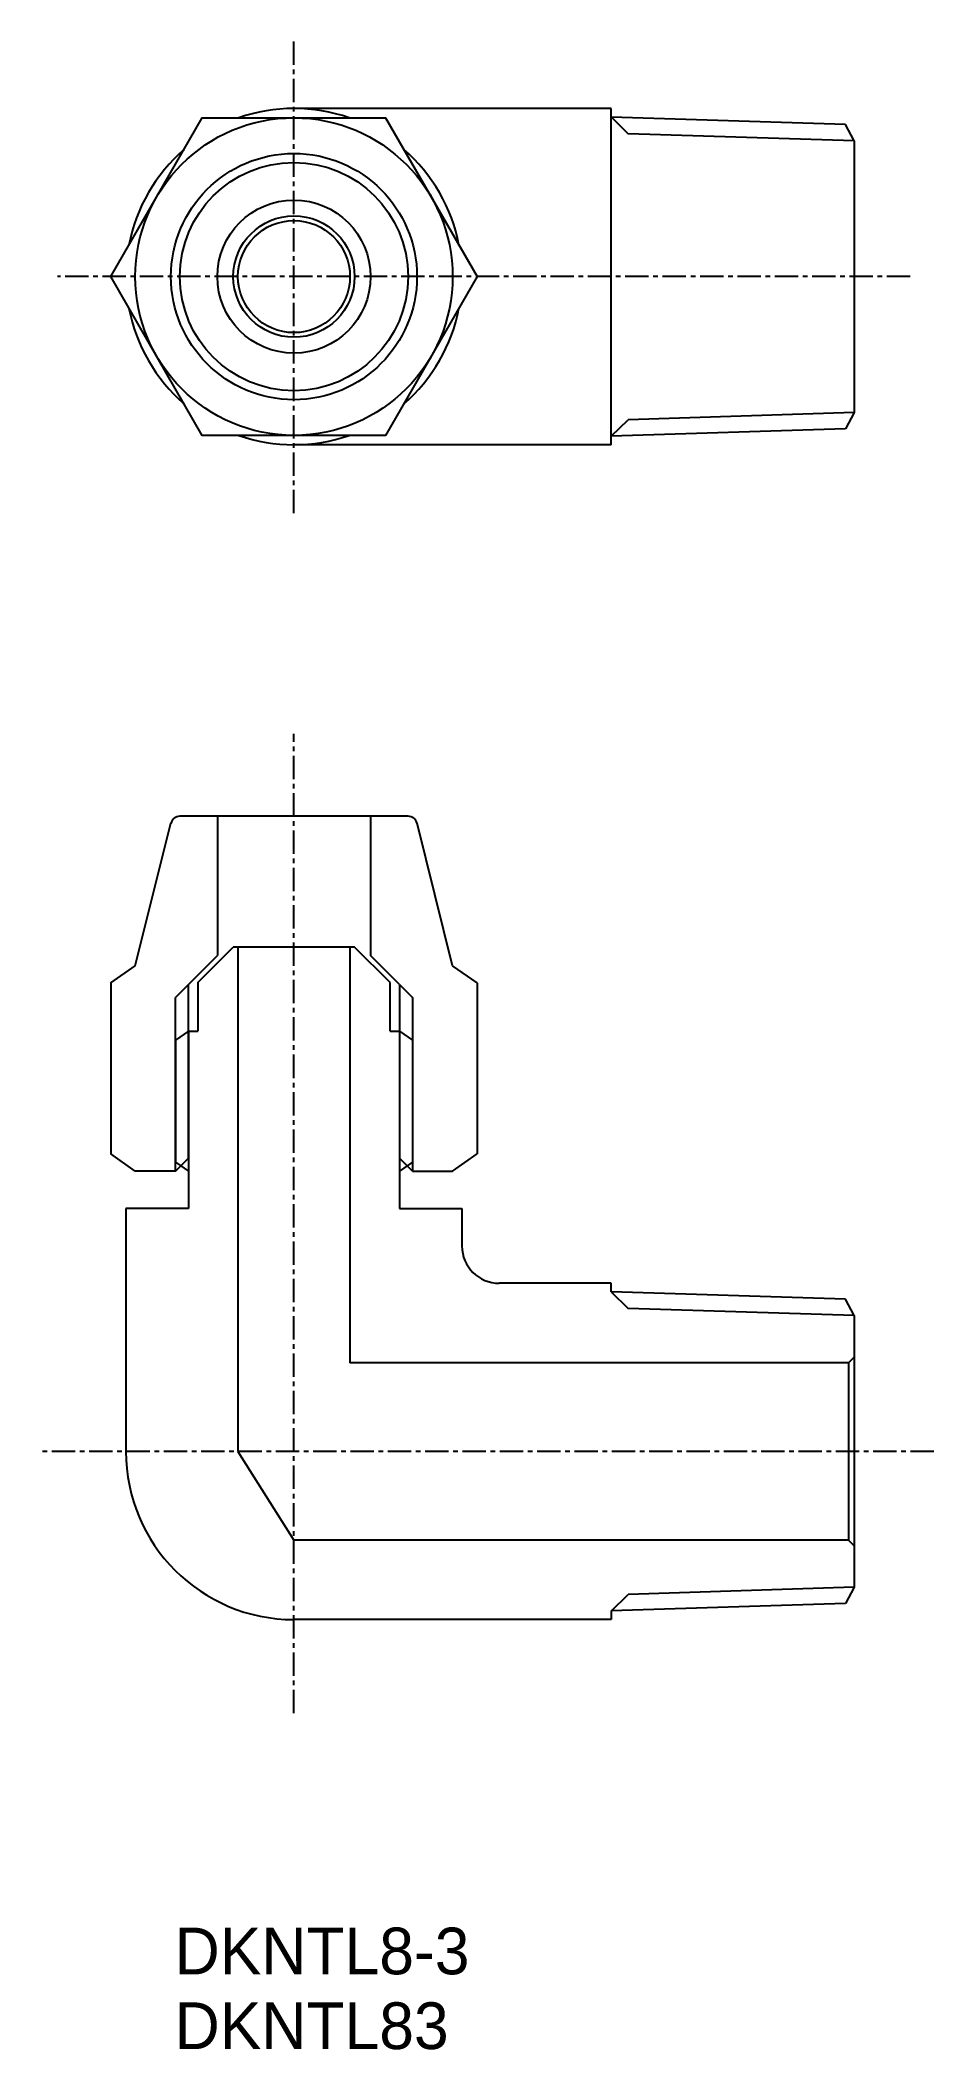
# Model space of a CAD drawing. Extents: x 1425 to 1473, y -161 to -54.
import ezdxf

# ---------------------------------------------------------------- set-up
doc = ezdxf.new("R2010")
doc.units = 0
doc.linetypes.add('CENTER', pattern=[2, 1.25, -0.25, 0.25, -0.25])
doc.layers.get('0').update_dxf_attribs({"linetype": 'CONTINUOUS'})
doc.layers.add('CENTER', color=1, linetype='CENTER')

msp = doc.modelspace()

# ---------------------------------------------------------------- linework, layer by layer
at = {"color": 7, "linetype": 'CONTINUOUS'}
for p, q in [((1455.61, -57.22), (1438.61, -57.22)), ((1455.61, -75.22), (1455.61, -57.22)), ((1468.16, -58.08), (1455.61, -57.69)), ((1468.61, -58.95), (1468.16, -58.08)), ((1468.61, -58.95), (1468.61, -73.5)), ((1468.61, -73.5), (1468.16, -74.37)), ((1455.61, -75.22), (1438.61, -75.22)), ((1468.16, -74.37), (1455.61, -74.76)), ((1430.11, -103.11), (1432.02, -95.48)), ((1444.72, -95.11), (1432.5, -95.11)), ((1434.51, -95.11), (1434.51, -102.56)), ((1442.71, -95.11), (1442.71, -102.56)), ((1447.11, -103.11), (1445.21, -95.48)), ((1433.46, -104.01), (1435.36, -102.11)), ((1441.86, -102.11), (1435.36, -102.11)), ((1435.61, -102.11), (1435.61, -129.11)), ((1441.61, -102.11), (1441.61, -124.36)), ((1443.76, -104.01), (1441.86, -102.11)), ((1428.8, -104.03), (1430.11, -103.11)), ((1432.96, -104.11), (1434.51, -102.56)), ((1444.26, -104.11), (1442.71, -102.56)), ((1448.43, -104.03), (1447.11, -103.11)), ((1428.8, -104.03), (1428.8, -113.18)), ((1432.96, -104.11), (1432.26, -104.81)), ((1432.96, -113.41), (1432.96, -104.11)), ((1433.46, -104.01), (1433.46, -106.61)), ((1443.76, -106.61), (1443.76, -104.01)), ((1444.26, -104.11), (1444.26, -113.41)), ((1444.26, -104.11), (1444.96, -104.81)), ((1448.43, -104.03), (1448.43, -113.18)), ((1432.96, -106.61), (1432.26, -107.1)), ((1432.26, -107.1), (1432.26, -113.61)), ((1432.96, -106.61), (1432.96, -116.11)), ((1432.96, -106.61), (1433.46, -106.61)), ((1443.76, -106.61), (1444.26, -106.61)), ((1444.26, -106.61), (1444.26, -116.11)), ((1444.26, -106.61), (1444.96, -107.1)), ((1444.96, -107.1), (1444.96, -113.62)), ((1430.11, -114.11), (1428.8, -113.18)), ((1432.26, -114.11), (1432.96, -113.41)), ((1432.26, -113.62), (1432.96, -114.11)), ((1444.96, -114.11), (1444.26, -113.41)), ((1444.96, -113.62), (1444.26, -114.11)), ((1447.11, -114.11), (1448.43, -113.18)), ((1432.26, -114.11), (1430.11, -114.11)), ((1444.96, -114.11), (1447.11, -114.11)), ((1432.96, -116.11), (1429.61, -116.11)), ((1429.61, -116.11), (1429.61, -129.11)), ((1444.26, -116.11), (1447.61, -116.11)), ((1447.61, -116.11), (1447.61, -118.11)), ((1455.61, -120.11), (1449.61, -120.11)), ((1455.61, -120.56), (1455.61, -120.11)), ((1468.16, -120.96), (1455.61, -120.57)), ((1468.61, -121.83), (1468.16, -120.96)), ((1468.61, -121.83), (1468.61, -136.38)), ((1468.31, -124.36), (1441.61, -124.36)), ((1468.31, -124.36), (1468.61, -124.06)), ((1468.31, -124.36), (1468.31, -133.86)), ((1435.61, -129.11), (1438.61, -133.86)), ((1468.31, -133.86), (1438.61, -133.86)), ((1468.31, -133.86), (1468.61, -134.16)), ((1468.61, -136.38), (1468.16, -137.25)), ((1468.16, -137.25), (1455.61, -137.64)), ((1455.61, -137.66), (1455.61, -138.11)), ((1455.61, -138.11), (1438.61, -138.11))]:
    msp.add_line(p, q, dxfattribs=at)
at = {"color": 3, "linetype": 'CONTINUOUS'}
for p, q in [((1455.61, -57.67), (1456.51, -58.57)), ((1468.61, -58.95), (1456.51, -58.57)), ((1455.61, -74.77), (1456.51, -73.88)), ((1468.61, -73.5), (1456.51, -73.88)), ((1432.26, -114.11), (1432.26, -104.81)), ((1444.96, -104.81), (1444.96, -114.11)), ((1455.61, -120.56), (1456.51, -121.45)), ((1468.61, -121.83), (1456.51, -121.45)), ((1468.61, -136.38), (1456.51, -136.76)), ((1455.61, -137.66), (1456.51, -136.76))]:
    msp.add_line(p, q, dxfattribs=at)
at = {"color": 7, "linetype": 'CONTINUOUS'}
msp.add_lwpolyline([(1448.43, -66.22), (1443.52, -74.72), (1433.7, -74.72), (1428.8, -66.22), (1433.7, -57.72), (1443.52, -57.72)], close=True, dxfattribs=at)
for radius in [8.5, 6.59, 6.11, 4.1, 3.25, 3]:
    msp.add_circle((1438.61, -66.22), radius, dxfattribs=at)
for centre, radius, start, end in [((1438.61, -66.22), 9, 70.8119, 109.1881), ((1438.61, -66.22), 9, 130.8119, 169.1881), ((1438.61, -66.22), 9, 10.8119, 49.1881), ((1438.61, -66.22), 9, 190.8119, 229.1881), ((1438.61, -66.22), 9, 310.8119, 349.1881), ((1438.61, -66.22), 9, 250.8119, 289.1881), ((1432.5, -95.61), 0.5, 90, 165.9638), ((1444.72, -95.61), 0.5, 14.0362, 90), ((1449.61, -118.11), 2, 180, 270), ((1438.61, -129.11), 9, 180, 270)]:
    msp.add_arc(centre, radius, start, end, dxfattribs=at)
at = {"layer": 'CENTER', "color": 1, "linetype": 'CENTER'}
for p, q in [((1438.61, -78.88), (1438.61, -53.57)), ((1471.61, -66.22), (1425.95, -66.22)), ((1438.61, -143.12), (1438.61, -90.7)), ((1472.89, -129.11), (1425.02, -129.11))]:
    msp.add_line(p, q, dxfattribs=at)

# ---------------------------------------------------------------- texts
for s, p in [('DKNTL8-3', (1432.22, -157.1)), ('DKNTL83', (1432.22, -161.1))]:
    msp.add_text(s, height=2.5).set_placement(p)

doc.saveas('drawing.dxf')
